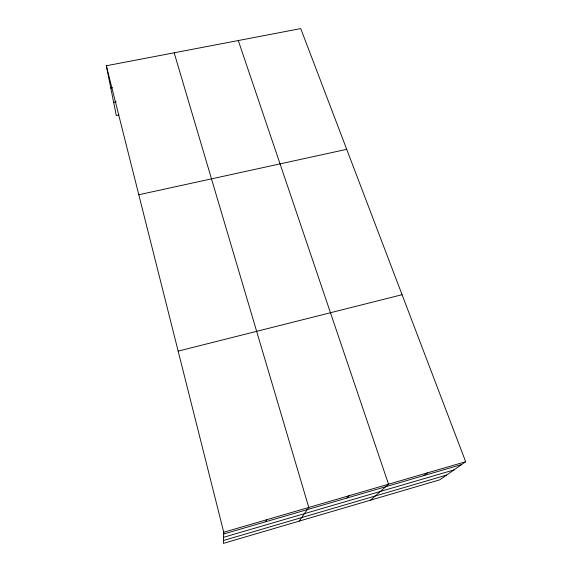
<?xml version="1.0" encoding="UTF-8"?>
<svg xmlns="http://www.w3.org/2000/svg" width="572" height="572" viewBox="0 0 572 572"><rect width="100%" height="100%" fill="white"/><g stroke="black" fill="none" stroke-linecap="round" stroke-linejoin="round"><path stroke-width="0.86" d="M106.328 65.759L223.752 532.253L223.337 543.4L439.811 479.808L465.672 461.726L300.736 28.6L106.328 65.759L116.288 115.515L118.883 114.993M265.844 521.7L266.645 519.748M299.163 521.128L308.794 507.457L174.167 52.788M346.825 498.062L349.006 495.738M370.534 500.157L388.538 484.212L238.281 40.541M423.981 475.539L427.427 472.88M223.566 537.315L453.968 469.912M223.445 540.504L446.56 475.089M223.752 532.253L465.672 461.726M223.688 534.005L461.625 464.557M178.157 351.115L402.073 294.702M138.796 194.745L346.711 149.335M113.649 102.338L116.238 101.823M110.789 88.045L112.512 87.709"/></g></svg>
